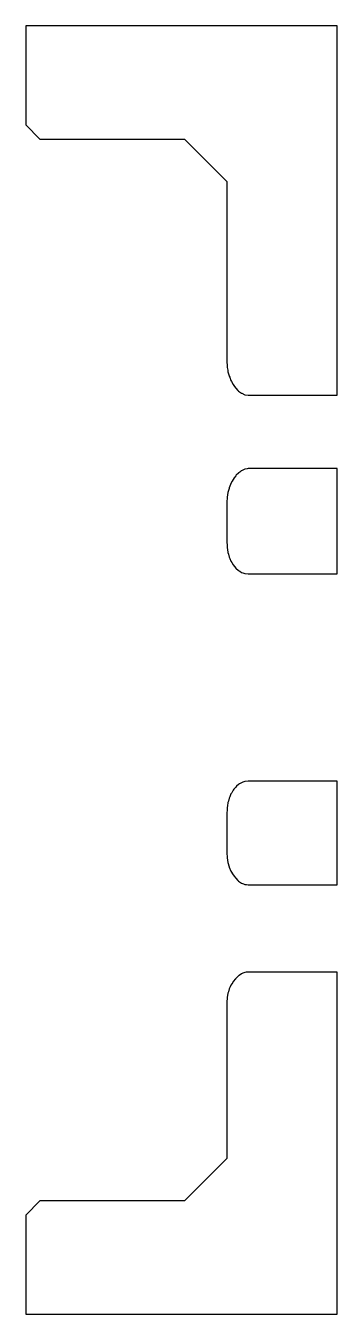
# Model space of a CAD drawing. Header units: metres. Extents: x 0 to 47.5, y 0 to 45.5.
# Drawn here: x 0 to 11, y 0 to 45.5 of the extents above.
import ezdxf

# ---------------------------------------------------------------- set-up
doc = ezdxf.new("R2010")
doc.units = ezdxf.units.M

msp = doc.modelspace()

# ---------------------------------------------------------------- linework, layer by layer
for p, q in [((11, 45.5), (0, 45.5)), ((0, 45.5), (0, 42)), ((11, 32.4499), (11, 45.5)), ((0, 42), (0.5, 41.5)), ((0.5, 41.5), (5.60409, 41.5)), ((5.60409, 41.5), (7.10409, 40)), ((7.10409, 40), (7.10409, 33.5942)), ((7.10409, 33.5942), (7.10758, 33.5336)), ((7.10758, 33.5336), (7.11332, 33.4341)), ((7.11332, 33.4341), (7.13099, 33.3336)), ((7.13099, 33.3336), (7.14079, 33.2778)), ((7.14079, 33.2778), (7.18202, 33.142)), ((7.18202, 33.142), (7.18583, 33.1294)), ((7.18583, 33.1294), (7.20562, 33.0853)), ((7.20562, 33.0853), (7.24732, 32.9737)), ((7.24732, 32.9737), (7.26599, 32.9378)), ((7.26599, 32.9378), (7.32376, 32.8269)), ((7.32376, 32.8269), (7.37387, 32.7567)), ((7.37387, 32.7567), (7.41325, 32.7015)), ((7.41325, 32.7015), (7.49479, 32.6196)), ((7.49479, 32.6196), (7.51359, 32.6007)), ((7.51359, 32.6007), (7.6213, 32.5275)), ((7.6213, 32.5275), (7.62232, 32.5268)), ((7.62232, 32.5268), (7.63268, 32.5227)), ((7.63268, 32.5227), (7.73676, 32.4696)), ((7.73676, 32.4696), (7.75005, 32.4673)), ((7.75005, 32.4673), (7.85409, 32.4499)), ((7.85409, 32.4499), (11, 32.4499)), ((7.41325, 29.6051), (7.35881, 29.5304)), ((7.43467, 29.6261), (7.41325, 29.6051)), ((7.51359, 29.7038), (7.43467, 29.6261)), ((7.51953, 29.7077), (7.51359, 29.7038)), ((7.56068, 29.7351), (7.51953, 29.7077)), ((7.61284, 29.7796), (7.56068, 29.7351)), ((7.62232, 29.7877), (7.61284, 29.7796)), ((7.71435, 29.8333), (7.62232, 29.7877)), ((7.73676, 29.8444), (7.71435, 29.8333)), ((7.82486, 29.8587), (7.73676, 29.8444)), ((7.85409, 29.8634), (7.82486, 29.8587)), ((11, 29.8634), (7.85409, 29.8634)), ((11, 26.1409), (11, 29.8634)), ((7.1806, 29.1574), (7.14079, 29.0168)), ((7.18476, 29.1735), (7.1806, 29.1574)), ((7.18583, 29.1777), (7.18476, 29.1735)), ((7.23368, 29.303), (7.18583, 29.1777)), ((7.24732, 29.3387), (7.23368, 29.303)), ((7.29179, 29.4223), (7.24732, 29.3387)), ((7.32376, 29.4824), (7.29179, 29.4223)), ((7.35881, 29.5304), (7.32376, 29.4824)), ((7.11311, 28.8454), (7.10409, 28.6777)), ((7.10409, 28.6777), (7.10409, 27.2383)), ((7.11332, 28.8493), (7.11311, 28.8454)), ((7.14051, 29.015), (7.11332, 28.8493)), ((7.14079, 29.0168), (7.14051, 29.015)), ((7.10409, 27.2383), (7.10729, 27.1787)), ((7.10729, 27.1787), (7.11332, 27.0666)), ((7.11332, 27.0666), (7.12302, 27.0075)), ((7.12302, 27.0075), (7.14079, 26.8992)), ((7.14079, 26.8992), (7.15697, 26.842)), ((7.15697, 26.842), (7.18583, 26.7401)), ((7.18583, 26.7401), (7.20827, 26.6865)), ((7.20827, 26.6865), (7.24732, 26.5932)), ((7.24732, 26.5932), (7.27561, 26.5448)), ((7.27561, 26.5448), (7.32376, 26.4623)), ((7.32376, 26.4623), (7.41325, 26.3505)), ((7.41325, 26.3505), (7.51359, 26.2605)), ((7.51359, 26.2605), (7.55506, 26.2354)), ((7.55506, 26.2354), (7.62232, 26.1946)), ((7.62232, 26.1946), (7.6662, 26.1792)), ((7.6662, 26.1792), (7.73676, 26.1544)), ((7.73676, 26.1544), (7.85409, 26.1409)), ((7.85409, 26.1409), (11, 26.1409)), ((7.51359, 18.7054), (7.44753, 18.6462)), ((7.55107, 18.7282), (7.51359, 18.7054)), ((7.62232, 18.7713), (7.55107, 18.7282)), ((7.662, 18.7853), (7.62232, 18.7713)), ((7.73676, 18.8115), (7.662, 18.7853)), ((7.85409, 18.8251), (7.73676, 18.8115)), ((11, 18.8251), (7.85409, 18.8251)), ((11, 15.1649), (11, 18.8251)), ((7.18583, 18.2259), (7.15531, 18.1181)), ((7.20601, 18.274), (7.18583, 18.2259)), ((7.24732, 18.3727), (7.20601, 18.274)), ((7.2728, 18.4163), (7.24732, 18.3727)), ((7.32376, 18.5036), (7.2728, 18.4163)), ((7.35399, 18.5414), (7.32376, 18.5036)), ((7.41325, 18.6155), (7.35399, 18.5414)), ((7.44753, 18.6462), (7.41325, 18.6155)), ((7.10695, 17.7809), (7.10409, 17.7277)), ((7.11332, 17.8993), (7.10695, 17.7809)), ((7.12201, 17.9523), (7.11332, 17.8993)), ((7.14079, 18.0668), (7.12201, 17.9523)), ((7.15531, 18.1181), (7.14079, 18.0668)), ((7.10409, 17.7277), (7.10409, 16.2883)), ((7.10409, 16.2883), (7.11287, 16.125)), ((7.11287, 16.125), (7.11332, 16.1166)), ((7.11332, 16.1166), (7.1398, 15.9552)), ((7.1398, 15.9552), (7.14079, 15.9492)), ((7.14079, 15.9492), (7.18473, 15.794)), ((7.18473, 15.794), (7.18583, 15.7901)), ((7.18583, 15.7901), (7.24649, 15.6453)), ((7.24649, 15.6453), (7.24732, 15.6433)), ((7.24732, 15.6433), (7.32345, 15.5128)), ((7.32345, 15.5128), (7.32376, 15.5123)), ((7.32376, 15.5123), (7.36664, 15.4587)), ((7.36664, 15.4587), (7.40548, 15.4055)), ((7.40548, 15.4055), (7.41325, 15.3948)), ((7.41325, 15.3948), (7.49011, 15.3192)), ((7.49011, 15.3192), (7.51359, 15.2961)), ((7.51359, 15.2961), (7.58329, 15.2498)), ((7.58329, 15.2498), (7.62232, 15.2238)), ((7.62232, 15.2238), (7.68493, 15.1997)), ((7.68493, 15.1997), (7.73676, 15.1797)), ((7.73676, 15.1797), (7.79471, 15.1724)), ((7.79471, 15.1724), (7.85409, 15.1649)), ((7.85409, 15.1649), (11, 15.1649)), ((7.4129, 11.8498), (7.32376, 11.7459)), ((7.41325, 11.8502), (7.4129, 11.8498)), ((7.4156, 11.8522), (7.41325, 11.8502)), ((7.51359, 11.9507), (7.4156, 11.8522)), ((7.53548, 11.9656), (7.51359, 11.9507)), ((7.62232, 12.0246), (7.53548, 11.9656)), ((7.66085, 12.0397), (7.62232, 12.0246)), ((7.73676, 12.0696), (7.66085, 12.0397)), ((7.78402, 12.0757), (7.73676, 12.0696)), ((7.85409, 12.0848), (7.78402, 12.0757)), ((11, 12.0848), (7.85409, 12.0848)), ((11, 0), (11, 12.0848)), ((7.15428, 11.3827), (7.14079, 11.3383)), ((7.18583, 11.4867), (7.15428, 11.3827)), ((7.21972, 11.5622), (7.18583, 11.4867)), ((7.24732, 11.6237), (7.21972, 11.5622)), ((7.30755, 11.72), (7.24732, 11.6237)), ((7.32376, 11.7459), (7.30755, 11.72)), ((7.11158, 11.1518), (7.10409, 11.0379)), ((7.10409, 11.0379), (7.10409, 5.5)), ((7.11332, 11.1821), (7.11158, 11.1518)), ((7.11461, 11.1894), (7.11332, 11.1821)), ((7.14079, 11.3383), (7.11461, 11.1894)), ((7.10409, 5.5), (5.60409, 4)), ((0.5, 4), (0, 3.5)), ((5.60409, 4), (0.5, 4)), ((0, 3.5), (0, 0)), ((0, 0), (11, 0))]:
    msp.add_line(p, q)

doc.saveas('drawing.dxf')
